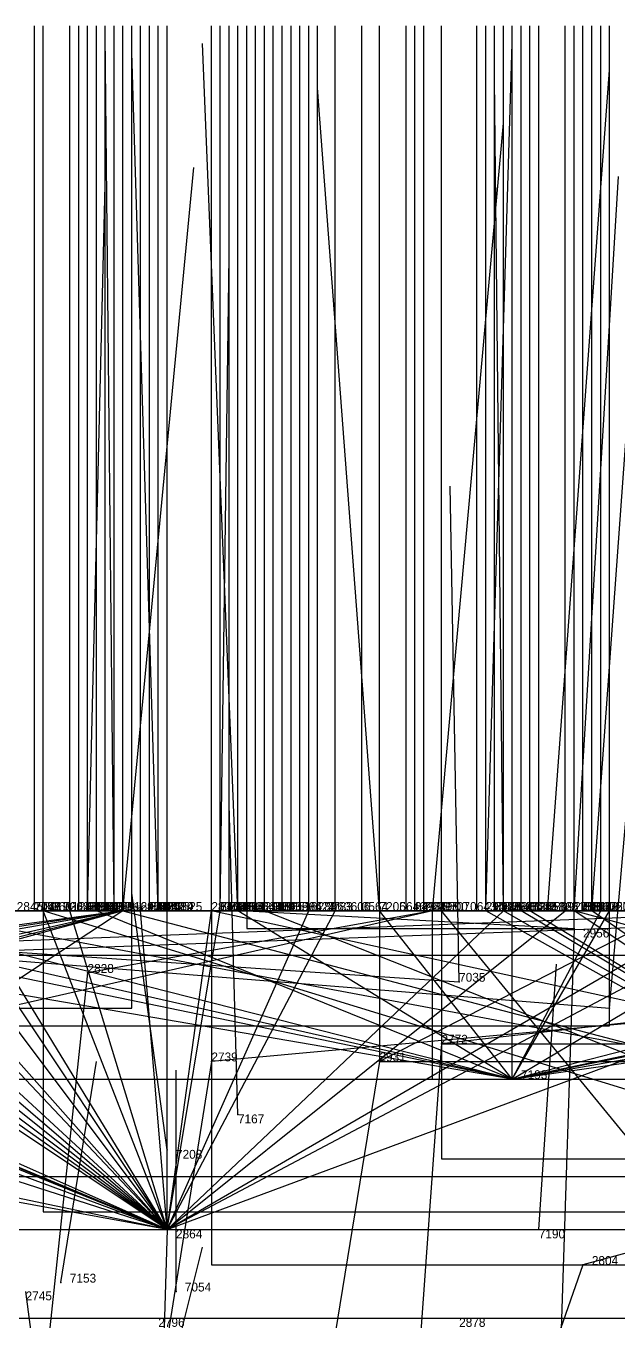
# Model space of a CAD drawing. Extents: x -0.07 to 1.1, y -0.07 to 1.1.
# Drawn here: x 0.31 to 0.377, y 0.9537 to 1.1 of the extents above; entities that cross this region are included whole.
import ezdxf

# ---------------------------------------------------------------- set-up
doc = ezdxf.new("R2010")
doc.units = 0
for name, color, linetype in [('Clients', 3, 'CONTINUOUS'), ('Facilities', 3, 'CONTINUOUS'), ('Facilities_lines', 3, 'CONTINUOUS'), ('Min_max_boxes', 1, 'CONTINUOUS'), ('Normals', 1, 'CONTINUOUS'), ('Source_points', 5, 'CONTINUOUS'), ('Text', 3, 'CONTINUOUS')]:
    doc.layers.add(name, color=color, linetype=linetype)

msp = doc.modelspace()

# ---------------------------------------------------------------- linework, layer by layer
at = {"layer": 'Clients', "color": 5}
for p in [(0.311, 1, 0.783), (0.312, 1, 0.234), (0.312, 1, 0.123), (0.312, 1, 0.387), (0.315, 1, 0.206), (0.315, 1, 0.189), (0.315, 1, 0.365), (0.316, 1, 0.431), (0.317, 1, 0.145), (0.317, 1, 0.657), (0.317, 1, 0.653), (0.317, 1, 0.985), (0.318, 1, 0.409), (0.318, 1, 0.98), (0.318, 1, 0.803), (0.318, 1, 0.794), (0.319, 1, 0.541), (0.319, 1, 0.738), (0.32, 1, 0.626), (0.321, 1, 0.649), (0.322, 1, 0.663), (0.322, 1, 0.74), (0.323, 1, 0.178), (0.323, 1, 0.145), (0.324, 1, 0.698), (0.325, 1, 0.524), (0.325, 1, 0.698), (0.325, 1, 0.7), (0.326, 1, 0.303), (0.326, 1, 0.273), (0.331, 1, 0.282), (0.331, 1, 0.14), (0.331, 1, 0.805), (0.332, 1, 0.307), (0.332, 1, 0.354), (0.332, 1, 0.411), (0.332, 1, 0.664), (0.332, 1, 0.702), (0.332, 1, 1), (0.333, 1, 0.594), (0.333, 1, 0.597), (0.333, 1, 0.789), (0.334, 1, 0.489), (0.334, 1, 0.572), (0.334, 1, 0.887), (0.334, 1, 0.859), (0.336, 1, 0.564), (0.337, 1, 0.157), (0.337, 1, 0.585), (0.337, 1, 0.736), (0.338, 1, 0.363), (0.338, 1, 0.765), (0.339, 1, 0.509), (0.34, 1, 0.537), (0.341, 1, 0.693), (0.342, 1, 0.151), (0.342, 1, 0.402), (0.343, 1, 0.208), (0.345, 1, 0.296), (0.348, 1, 0.34), (0.35, 1, 0.811), (0.353, 1, 0.516), (0.353, 1, 0.729), (0.354, 1, 0.235), (0.355, 1, 0.61), (0.357, 1, 0.674), (0.357, 1, 0.811), (0.361, 1, 0.527), (0.362, 1, 0.184), (0.362, 1, 0.161), (0.363, 1, 0.535), (0.363, 1, 0.607), (0.364, 1, 0.16), (0.364, 1, 0.339), (0.365, 1, 0.475), (0.366, 1, 0.298), (0.367, 1, 0.232), (0.367, 1, 0.302), (0.367, 1, 0.68), (0.367, 1, 0.808), (0.367, 1, 0.816), (0.368, 1, 0.428), (0.371, 1, 0.196), (0.371, 1, 0.229), (0.371, 1, 0.571), (0.372, 1, 0.016), (0.372, 1, 0.146), (0.373, 1, 0.426), (0.373, 1, 0.54), (0.373, 1, 0.755), (0.374, 1, 0.349), (0.374, 1, 0.546), (0.374, 1, 0.886), (0.375, 1, 0.438), (0.375, 1, 0.799), (0.376, 1, 0.467), (0.376, 1, 0.887), (0.372, 0.998), (0.317, 0.993), (0.359, 0.992, 1), (0.376, 0.989, 1), (0.357, 0.985), (0.331, 0.983), (0.35, 0.983), (0.373, 0.96)]:
    msp.add_point(p, dxfattribs=at)
at = {"layer": 'Facilities', "color": 3}
for p in [(0.32, 1, 0.069), (0.321, 1, 0.02), (0.325, 1, 0.952), (0.334, 1, 0.1), (0.334, 1, 0.937), (0.335, 1, 0.097), (0.35, 1, 0.974), (0.355, 1, 0.908), (0.356, 1, 0.035), (0.362, 1, 0.062), (0.364, 1, 0.967), (0.369, 1, 0.042), (0.373, 1, 0.078), (0.374, 1, 0.948), (0.365, 0.981, 1), (0.334, 0.977, 1), (0.326, 0.973, 1), (0.326, 0.964), (0.368, 0.964, 1), (0.314, 0.958, 1), (0.327, 0.957, 1)]:
    msp.add_point(p, dxfattribs=at)
at = {"layer": 'Facilities_lines', "color": 3}
for p, q in [((0.075, 1, 0.438), (0.316, 1, 0.431)), ((0.075, 1, 0.658), (0.317, 1, 0.657)), ((0.075, 1, 0.658), (0.317, 1, 0.653)), ((0.075, 1, 0.658), (0.321, 1, 0.649)), ((0.078, 1, 0.664), (0.332, 1, 0.664)), ((0.078, 1, 0.664), (0.322, 1, 0.663)), ((0.08, 1, 0.629), (0.32, 1, 0.626)), ((0.093, 1, 0.388), (0.312, 1, 0.387)), ((0.103, 1, 0.414), (0.332, 1, 0.411)), ((0.103, 1, 0.414), (0.318, 1, 0.409)), ((0.103, 1, 0.414), (0.342, 1, 0.402)), ((0.112, 1, 0.357), (0.348, 1, 0.34)), ((0.112, 1, 0.357), (0.332, 1, 0.354)), ((0.112, 1, 0.357), (0.338, 1, 0.363)), ((0.112, 1, 0.357), (0.315, 1, 0.365)), ((0.321, 1, 0.02), (0.126, 0.974)), ((0.326, 0.964), (0.128, 1, 0.145)), ((0.321, 1, 0.02), (0.135, 0.972)), ((0.326, 0.964), (0.155, 1, 0.002)), ((0.321, 1, 0.02), (0.171, 0.974)), ((0.172, 1, 0.961), (0.332, 1, 1)), ((0.321, 1, 0.02), (0.21, 0.97)), ((0.321, 1, 0.02), (0.213, 0.973)), ((0.326, 0.964), (0.214, 1, 0.111)), ((0.326, 0.964), (0.229, 1, 0.193)), ((0.234, 1, 0.978), (0.489, 1, 0.872)), ((0.234, 1, 0.978), (0.386, 1, 0.863)), ((0.234, 1, 0.978), (0.338, 1, 0.765)), ((0.234, 1, 0.978), (0.392, 1, 0.879)), ((0.321, 1, 0.02), (0.236, 0.981)), ((0.326, 0.964), (0.237, 1, 0.194)), ((0.326, 0.964), (0.239, 1, 0.116)), ((0.239, 1, 0.899), (0.359, 0.992, 1)), ((0.239, 1, 0.899), (0.376, 0.989, 1)), ((0.326, 0.964), (0.24, 1, 0.213)), ((0.24, 1, 0.922), (0.322, 1, 0.74)), ((0.24, 1, 0.922), (0.319, 1, 0.738)), ((0.326, 0.964), (0.245, 1, 0.133)), ((0.365, 0.981, 1), (0.254, 1, 0.852)), ((0.398, 1, 0.053), (0.268, 0.995)), ((0.356, 1, 0.035), (0.272, 0.981)), ((0.326, 0.964), (0.272, 1, 0.16)), ((0.365, 0.981, 1), (0.273, 1, 0.834)), ((0.326, 0.964), (0.275, 1, 0.215)), ((0.326, 0.964), (0.278, 1, 0.153)), ((0.326, 0.964), (0.281, 1, 0.168)), ((0.326, 0.964), (0.281, 1, 0.265)), ((0.365, 0.981, 1), (0.281, 1, 0.794)), ((0.326, 0.964), (0.284, 1, 0.132)), ((0.326, 0.964), (0.287, 1, 0.2)), ((0.377, 1, 0.98), (0.29, 1, 0.814)), ((0.365, 0.981, 1), (0.29, 1, 0.811)), ((0.326, 0.964), (0.292, 1, 0.134)), ((0.326, 0.964), (0.294, 1, 0.296)), ((0.429, 1, 0.018), (0.295, 0.995)), ((0.321, 1, 0.02), (0.295, 0.983)), ((0.543, 0.954), (0.297, 1, 0.114)), ((0.326, 0.964), (0.299, 1, 0.206)), ((0.362, 1, 0.062), (0.299, 1, 0.007)), ((0.326, 0.964), (0.302, 1, 0.188)), ((0.326, 0.964), (0.304, 1, 0.291)), ((0.31, 1, 0.096), (0.367, 1, 0.232)), ((0.31, 1, 0.096), (0.399, 1, 0.223)), ((0.31, 1, 0.096), (0.384, 1, 0.25)), ((0.31, 1, 0.096), (0.362, 1, 0.184)), ((0.31, 1, 0.096), (0.354, 1, 0.235)), ((0.31, 1, 0.096), (0.343, 1, 0.208)), ((0.31, 1, 0.096), (0.317, 1, 0.145)), ((0.377, 1, 0.98), (0.311, 1, 0.783)), ((0.326, 0.964), (0.312, 1, 0.234)), ((0.423, 0.966), (0.312, 1, 0.123)), ((0.326, 0.964), (0.315, 1, 0.206)), ((0.326, 0.964), (0.315, 1, 0.189)), ((0.356, 1, 0.035), (0.317, 0.993)), ((0.377, 1, 0.98), (0.317, 1, 0.985)), ((0.377, 1, 0.98), (0.318, 1, 0.98)), ((0.377, 1, 0.98), (0.318, 1, 0.803)), ((0.365, 0.981, 1), (0.318, 1, 0.794)), ((0.462, 1, 0.559), (0.319, 1, 0.541)), ((0.321, 1, 0.02), (0.428, 0.972)), ((0.334, 1, 0.1), (0.323, 1, 0.178)), ((0.326, 0.964), (0.323, 1, 0.145)), ((0.481, 1, 0.672), (0.324, 1, 0.698)), ((0.462, 1, 0.559), (0.325, 1, 0.524)), ((0.481, 1, 0.672), (0.325, 1, 0.698)), ((0.481, 1, 0.672), (0.325, 1, 0.7)), ((0.325, 1, 0.952), (0.462, 1, 0.845)), ((0.326, 0.964), (0.423, 1, 0.159)), ((0.326, 0.964), (0.388, 1, 0.124)), ((0.326, 0.964), (0.342, 1, 0.151)), ((0.326, 0.964), (0.371, 1, 0.229)), ((0.326, 0.964), (0.394, 1, 0.22)), ((0.326, 0.964), (0.364, 1, 0.16)), ((0.326, 0.964), (0.326, 1, 0.303)), ((0.326, 0.964), (0.332, 1, 0.307)), ((0.326, 0.964), (0.331, 1, 0.282)), ((0.326, 0.964), (0.326, 1, 0.273)), ((0.326, 0.964), (0.345, 1, 0.296)), ((0.543, 0.954), (0.331, 1, 0.14)), ((0.518, 1, 0.011), (0.331, 0.983)), ((0.377, 1, 0.98), (0.331, 1, 0.805)), ((0.481, 1, 0.672), (0.332, 1, 0.702)), ((0.462, 1, 0.559), (0.333, 1, 0.594)), ((0.462, 1, 0.559), (0.333, 1, 0.597)), ((0.377, 1, 0.98), (0.333, 1, 0.789)), ((0.334, 1, 0.1), (0.371, 1, 0.196)), ((0.462, 1, 0.559), (0.334, 1, 0.489)), ((0.462, 1, 0.559), (0.334, 1, 0.572)), ((0.377, 1, 0.98), (0.334, 1, 0.887)), ((0.365, 0.981, 1), (0.334, 1, 0.859)), ((0.335, 1, 0.097), (0.372, 0.998)), ((0.462, 1, 0.559), (0.336, 1, 0.564)), ((0.423, 0.966), (0.337, 1, 0.157)), ((0.462, 1, 0.559), (0.337, 1, 0.585)), ((0.481, 1, 0.672), (0.337, 1, 0.736)), ((0.462, 1, 0.559), (0.339, 1, 0.509)), ((0.462, 1, 0.559), (0.34, 1, 0.537)), ((0.481, 1, 0.672), (0.341, 1, 0.693)), ((0.383, 1, 0.073), (0.35, 0.983)), ((0.365, 0.981, 1), (0.35, 1, 0.811)), ((0.35, 1, 0.974), (0.526, 1, 0.992)), ((0.462, 1, 0.559), (0.353, 1, 0.516)), ((0.481, 1, 0.672), (0.353, 1, 0.729)), ((0.462, 1, 0.559), (0.355, 1, 0.61)), ((0.489, 1, 0.088), (0.357, 0.985)), ((0.481, 1, 0.672), (0.357, 1, 0.674)), ((0.38, 0.972, 1), (0.357, 1, 0.811)), ((0.462, 1, 0.559), (0.361, 1, 0.527)), ((0.423, 0.966), (0.362, 1, 0.161)), ((0.462, 1, 0.559), (0.363, 1, 0.535)), ((0.462, 1, 0.559), (0.363, 1, 0.607)), ((0.423, 0.966), (0.364, 1, 0.339)), ((0.462, 1, 0.559), (0.365, 1, 0.475)), ((0.365, 0.981, 1), (0.46, 1, 0.791)), ((0.365, 0.981, 1), (0.375, 1, 0.799)), ((0.365, 0.981, 1), (0.473, 1, 0.873)), ((0.365, 0.981, 1), (0.439, 1, 0.765)), ((0.365, 0.981, 1), (0.497, 1, 0.877)), ((0.365, 0.981, 1), (0.455, 1, 0.854)), ((0.365, 0.981, 1), (0.397, 1, 0.814)), ((0.365, 0.981, 1), (0.376, 1, 0.887)), ((0.423, 0.966), (0.366, 1, 0.298)), ((0.423, 0.966), (0.367, 1, 0.302)), ((0.481, 1, 0.672), (0.367, 1, 0.68)), ((0.377, 1, 0.98), (0.367, 1, 0.808)), ((0.377, 1, 0.98), (0.367, 1, 0.816)), ((0.462, 1, 0.559), (0.368, 1, 0.428)), ((0.462, 1, 0.559), (0.371, 1, 0.571)), ((0.423, 0.966), (0.372, 1, 0.016)), ((0.543, 0.954), (0.372, 1, 0.146)), ((0.518, 1, 0.011), (0.373, 0.96)), ((0.462, 1, 0.559), (0.373, 1, 0.426)), ((0.462, 1, 0.559), (0.373, 1, 0.54)), ((0.481, 1, 0.672), (0.373, 1, 0.755)), ((0.423, 0.966), (0.374, 1, 0.349)), ((0.462, 1, 0.559), (0.374, 1, 0.546)), ((0.377, 1, 0.98), (0.374, 1, 0.886)), ((0.462, 1, 0.559), (0.375, 1, 0.438)), ((0.462, 1, 0.559), (0.376, 1, 0.467))]:
    msp.add_line(p, q, dxfattribs=at)
at = {"layer": 'Min_max_boxes', "color": 1}
for p, q in [((0.058, 1, 0.759), (0.489, 1, 0.759)), ((0.489, 1, 0.759), (0.058, 1, 0.759)), ((0.058, 1, 0.984), (0.489, 1, 0.984)), ((0.489, 1, 0.984), (0.058, 1, 0.984)), ((0.075, 1, 0.342), (0.316, 1, 0.342)), ((0.316, 1, 0.342), (0.075, 1, 0.342)), ((0.075, 1, 0.438), (0.316, 1, 0.438)), ((0.316, 1, 0.438), (0.075, 1, 0.438)), ((0.075, 1, 0.649), (0.321, 1, 0.649)), ((0.321, 1, 0.649), (0.075, 1, 0.649)), ((0.075, 1, 0.658), (0.321, 1, 0.658)), ((0.321, 1, 0.658), (0.075, 1, 0.658)), ((0.078, 1, 0.663), (0.332, 1, 0.663)), ((0.332, 1, 0.663), (0.078, 1, 0.663)), ((0.078, 1, 0.664), (0.332, 1, 0.664)), ((0.332, 1, 0.664), (0.078, 1, 0.664)), ((0.08, 1, 0.58), (0.32, 1, 0.58)), ((0.32, 1, 0.58), (0.08, 1, 0.58)), ((0.08, 1, 0.629), (0.32, 1, 0.629)), ((0.32, 1, 0.629), (0.08, 1, 0.629)), ((0.084, 1, 0.781), (0.332, 1, 0.781)), ((0.332, 1, 0.781), (0.084, 1, 0.781)), ((0.084, 1, 1), (0.332, 1, 1)), ((0.332, 1, 1), (0.084, 1, 1)), ((0.093, 1, 0.387), (0.312, 1, 0.387)), ((0.312, 1, 0.387), (0.093, 1, 0.387)), ((0.093, 1, 0.388), (0.312, 1, 0.388)), ((0.312, 1, 0.388), (0.093, 1, 0.388)), ((0.103, 1, 0.402), (0.342, 1, 0.402)), ((0.342, 1, 0.402), (0.103, 1, 0.402)), ((0.103, 1, 0.414), (0.342, 1, 0.414)), ((0.342, 1, 0.414), (0.103, 1, 0.414)), ((0.112, 1, 0.34), (0.348, 1, 0.34)), ((0.348, 1, 0.34), (0.112, 1, 0.34)), ((0.112, 1, 0.376), (0.348, 1, 0.376)), ((0.348, 1, 0.376), (0.112, 1, 0.376)), ((0.428, 1), (0.126, 1)), ((0.428, 1, 0.02), (0.126, 1, 0.02)), ((0.423, 1), (0.128, 1)), ((0.423, 1, 0.307), (0.128, 1, 0.307)), ((0.322, 1, 0.681), (0.135, 1, 0.681)), ((0.322, 1, 1), (0.135, 1, 1)), ((0.23, 1, 0.001), (0.399, 1, 0.001)), ((0.399, 1, 0.001), (0.23, 1, 0.001)), ((0.23, 1, 0.25), (0.399, 1, 0.25)), ((0.399, 1, 0.25), (0.23, 1, 0.25)), ((0.376, 1, 0.899), (0.231, 1, 0.899)), ((0.376, 1, 1), (0.231, 1, 1)), ((0.497, 1, 0.765), (0.254, 1, 0.765)), ((0.497, 1, 1), (0.254, 1, 1)), ((0.398, 1), (0.268, 1)), ((0.398, 1, 0.053), (0.268, 1, 0.053)), ((0.356, 1), (0.272, 1)), ((0.356, 1, 0.035), (0.272, 1, 0.035)), ((0.29, 1, 0.763), (0.618, 1, 0.763)), ((0.618, 1, 0.763), (0.29, 1, 0.763)), ((0.29, 1, 0.991), (0.618, 1, 0.991)), ((0.618, 1, 0.991), (0.29, 1, 0.991)), ((0.429, 1), (0.295, 1)), ((0.429, 1, 0.018), (0.295, 1, 0.018)), ((0.755, 1), (0.297, 1)), ((0.755, 1, 0.356), (0.297, 1, 0.356)), ((0.299, 1, 0.007), (0.362, 1, 0.007)), ((0.362, 1, 0.007), (0.299, 1, 0.007)), ((0.299, 1, 0.062), (0.362, 1, 0.062)), ((0.362, 1, 0.062), (0.299, 1, 0.062)), ((0.488, 1), (0.312, 1)), ((0.312, 1), (0.312, 0.966)), ((0.488, 1, 0.427), (0.312, 1, 0.427)), ((0.312, 1, 0.427), (0.312, 0.966, 0.427)), ((0.312, 1), (0.312, 1, 0.427)), ((0.312, 1, 0.387), (0.312, 1, 0.387)), ((0.312, 1, 0.388), (0.312, 1, 0.388)), ((0.312, 1, 0.387), (0.312, 1, 0.388)), ((0.312, 1, 0.387), (0.312, 1, 0.388)), ((0.316, 1, 0.342), (0.316, 1, 0.342)), ((0.316, 1, 0.438), (0.316, 1, 0.438)), ((0.316, 1, 0.342), (0.316, 1, 0.438)), ((0.316, 1, 0.342), (0.316, 1, 0.438)), ((0.319, 1, 0.384), (0.672, 1, 0.384)), ((0.672, 1, 0.384), (0.319, 1, 0.384)), ((0.319, 1, 0.384), (0.319, 1, 0.384)), ((0.319, 1, 0.61), (0.672, 1, 0.61)), ((0.672, 1, 0.61), (0.319, 1, 0.61)), ((0.319, 1, 0.61), (0.319, 1, 0.61)), ((0.319, 1, 0.384), (0.319, 1, 0.61)), ((0.319, 1, 0.384), (0.319, 1, 0.61)), ((0.32, 1, 0.58), (0.32, 1, 0.58)), ((0.32, 1, 0.629), (0.32, 1, 0.629)), ((0.32, 1, 0.58), (0.32, 1, 0.629)), ((0.32, 1, 0.58), (0.32, 1, 0.629)), ((0.321, 1, 0.649), (0.321, 1, 0.649)), ((0.321, 1, 0.658), (0.321, 1, 0.658)), ((0.321, 1, 0.649), (0.321, 1, 0.658)), ((0.321, 1, 0.649), (0.321, 1, 0.658)), ((0.322, 0.989, 0.681), (0.322, 1, 0.681)), ((0.322, 0.989, 1), (0.322, 1, 1)), ((0.322, 1, 0.681), (0.322, 1, 1)), ((0.323, 1, 0.1), (0.371, 1, 0.1)), ((0.371, 1, 0.1), (0.323, 1, 0.1)), ((0.323, 1, 0.1), (0.323, 1, 0.1)), ((0.323, 1, 0.196), (0.371, 1, 0.196)), ((0.371, 1, 0.196), (0.323, 1, 0.196)), ((0.323, 1, 0.196), (0.323, 1, 0.196)), ((0.323, 1, 0.1), (0.323, 1, 0.196)), ((0.323, 1, 0.1), (0.323, 1, 0.196)), ((0.324, 1, 0.608), (0.692, 1, 0.608)), ((0.692, 1, 0.608), (0.324, 1, 0.608)), ((0.324, 1, 0.608), (0.324, 1, 0.608)), ((0.324, 1, 0.756), (0.692, 1, 0.756)), ((0.692, 1, 0.756), (0.324, 1, 0.756)), ((0.324, 1, 0.756), (0.324, 1, 0.756)), ((0.324, 1, 0.608), (0.324, 1, 0.756)), ((0.324, 1, 0.608), (0.324, 1, 0.756)), ((0.325, 1, 0.845), (0.462, 1, 0.845)), ((0.462, 1, 0.845), (0.325, 1, 0.845)), ((0.325, 1, 0.845), (0.325, 1, 0.845)), ((0.325, 1, 0.952), (0.462, 1, 0.952)), ((0.462, 1, 0.952), (0.325, 1, 0.952)), ((0.325, 1, 0.952), (0.325, 1, 0.952)), ((0.325, 1, 0.845), (0.325, 1, 0.952)), ((0.325, 1, 0.845), (0.325, 1, 0.952)), ((0.518, 1), (0.331, 1)), ((0.331, 1), (0.331, 0.96)), ((0.518, 1, 0.011), (0.331, 1, 0.011)), ((0.331, 1, 0.011), (0.331, 0.96, 0.011)), ((0.331, 1), (0.331, 1, 0.011)), ((0.332, 1, 0.663), (0.332, 1, 0.663)), ((0.332, 1, 0.664), (0.332, 1, 0.664)), ((0.332, 1, 0.663), (0.332, 1, 0.664)), ((0.332, 1, 0.663), (0.332, 1, 0.664)), ((0.332, 1, 0.781), (0.332, 1, 0.781)), ((0.332, 1, 1), (0.332, 1, 1)), ((0.332, 1, 0.781), (0.332, 1, 1)), ((0.332, 1, 0.781), (0.332, 1, 1)), ((0.372, 1), (0.335, 1)), ((0.335, 1), (0.335, 0.998)), ((0.372, 1, 0.097), (0.335, 1, 0.097)), ((0.335, 1, 0.097), (0.335, 0.998, 0.097)), ((0.335, 1), (0.335, 1, 0.097)), ((0.342, 1, 0.402), (0.342, 1, 0.402)), ((0.342, 1, 0.414), (0.342, 1, 0.414)), ((0.342, 1, 0.402), (0.342, 1, 0.414)), ((0.342, 1, 0.402), (0.342, 1, 0.414)), ((0.348, 1, 0.34), (0.348, 1, 0.34)), ((0.348, 1, 0.376), (0.348, 1, 0.376)), ((0.348, 1, 0.34), (0.348, 1, 0.376)), ((0.348, 1, 0.34), (0.348, 1, 0.376)), ((0.383, 1), (0.35, 1)), ((0.35, 1), (0.35, 0.983)), ((0.383, 1, 0.073), (0.35, 1, 0.073)), ((0.35, 1, 0.073), (0.35, 0.983, 0.073)), ((0.35, 1), (0.35, 1, 0.073)), ((0.35, 1, 0.974), (0.526, 1, 0.974)), ((0.526, 1, 0.974), (0.35, 1, 0.974)), ((0.35, 1, 0.974), (0.35, 1, 0.974)), ((0.35, 1, 0.992), (0.526, 1, 0.992)), ((0.526, 1, 0.992), (0.35, 1, 0.992)), ((0.35, 1, 0.992), (0.35, 1, 0.992)), ((0.35, 1, 0.974), (0.35, 1, 0.992)), ((0.35, 1, 0.974), (0.35, 1, 0.992)), ((0.356, 0.981), (0.356, 1)), ((0.356, 0.981, 0.035), (0.356, 1, 0.035)), ((0.356, 1), (0.356, 1, 0.035)), ((0.489, 1), (0.357, 1)), ((0.357, 1), (0.357, 0.985)), ((0.489, 1, 0.088), (0.357, 1, 0.088)), ((0.357, 1, 0.088), (0.357, 0.985, 0.088)), ((0.357, 1), (0.357, 1, 0.088)), ((0.422, 1, 0.77), (0.357, 1, 0.77)), ((0.357, 1, 0.77), (0.357, 0.972, 0.77)), ((0.422, 1, 1), (0.357, 1, 1)), ((0.357, 1, 1), (0.357, 0.972, 1)), ((0.357, 1, 0.77), (0.357, 1, 1)), ((0.362, 1, 0.007), (0.362, 1, 0.007)), ((0.362, 1, 0.062), (0.362, 1, 0.062)), ((0.362, 1, 0.007), (0.362, 1, 0.062)), ((0.362, 1, 0.007), (0.362, 1, 0.062)), ((0.371, 1, 0.1), (0.371, 1, 0.1)), ((0.371, 1, 0.196), (0.371, 1, 0.196)), ((0.371, 1, 0.1), (0.371, 1, 0.196)), ((0.371, 1, 0.1), (0.371, 1, 0.196)), ((0.372, 0.998), (0.372, 1)), ((0.372, 0.998, 0.097), (0.372, 1, 0.097)), ((0.372, 1), (0.372, 1, 0.097)), ((0.376, 0.987, 0.899), (0.376, 1, 0.899)), ((0.376, 0.987, 1), (0.376, 1, 1)), ((0.376, 1, 0.899), (0.376, 1, 1)), ((0.335, 0.998), (0.372, 0.998)), ((0.335, 0.998, 0.097), (0.372, 0.998, 0.097)), ((0.335, 0.998), (0.335, 0.998, 0.097)), ((0.372, 0.998), (0.372, 0.998, 0.097)), ((0.268, 0.995), (0.398, 0.995)), ((0.268, 0.995, 0.053), (0.398, 0.995, 0.053)), ((0.295, 0.995), (0.429, 0.995)), ((0.295, 0.995, 0.018), (0.429, 0.995, 0.018)), ((0.135, 0.989, 0.681), (0.322, 0.989, 0.681)), ((0.135, 0.989, 1), (0.322, 0.989, 1)), ((0.322, 0.989, 0.681), (0.322, 0.989, 1)), ((0.231, 0.987, 0.899), (0.376, 0.987, 0.899)), ((0.231, 0.987, 1), (0.376, 0.987, 1)), ((0.376, 0.987, 0.899), (0.376, 0.987, 1)), ((0.357, 0.985), (0.489, 0.985)), ((0.357, 0.985, 0.088), (0.489, 0.985, 0.088)), ((0.357, 0.985), (0.357, 0.985, 0.088)), ((0.35, 0.983), (0.383, 0.983)), ((0.35, 0.983, 0.073), (0.383, 0.983, 0.073)), ((0.35, 0.983), (0.35, 0.983, 0.073)), ((0.254, 0.981, 0.765), (0.497, 0.981, 0.765)), ((0.254, 0.981, 1), (0.497, 0.981, 1)), ((0.272, 0.981), (0.356, 0.981)), ((0.272, 0.981, 0.035), (0.356, 0.981, 0.035)), ((0.356, 0.981), (0.356, 0.981, 0.035)), ((0.357, 0.972, 0.77), (0.422, 0.972, 0.77)), ((0.357, 0.972, 1), (0.422, 0.972, 1)), ((0.357, 0.972, 0.77), (0.357, 0.972, 1)), ((0.126, 0.97), (0.428, 0.97)), ((0.126, 0.97, 0.02), (0.428, 0.97, 0.02)), ((0.312, 0.966), (0.488, 0.966)), ((0.312, 0.966, 0.427), (0.488, 0.966, 0.427)), ((0.312, 0.966), (0.312, 0.966, 0.427)), ((0.128, 0.964), (0.423, 0.964)), ((0.128, 0.964, 0.307), (0.423, 0.964, 0.307)), ((0.331, 0.96), (0.518, 0.96)), ((0.331, 0.96, 0.011), (0.518, 0.96, 0.011)), ((0.331, 0.96), (0.331, 0.96, 0.011)), ((0.297, 0.954), (0.755, 0.954)), ((0.297, 0.954, 0.356), (0.755, 0.954, 0.356))]:
    msp.add_line(p, q, dxfattribs=at)
at = {"layer": 'Normals', "color": 1}
for p, q in [((0.311, 1, 0.783), (0.311, 1.1, 0.783)), ((0.312, 1, 0.234), (0.312, 1.1, 0.234)), ((0.312, 1, 0.123), (0.312, 1.1, 0.123)), ((0.312, 1, 0.387), (0.312, 1.1, 0.387)), ((0.315, 1, 0.206), (0.315, 1.1, 0.206)), ((0.315, 1, 0.189), (0.315, 1.1, 0.189)), ((0.315, 1, 0.365), (0.315, 1.1, 0.365)), ((0.316, 1, 0.431), (0.316, 1.1, 0.431)), ((0.317, 1, 0.145), (0.317, 1.1, 0.145)), ((0.317, 1, 0.653), (0.317, 1.1, 0.653)), ((0.317, 1, 0.657), (0.317, 1.1, 0.657)), ((0.318, 1, 0.409), (0.318, 1.1, 0.409)), ((0.318, 1, 0.803), (0.318, 1.1, 0.803)), ((0.318, 1, 0.794), (0.318, 1.1, 0.794)), ((0.319, 1, 0.541), (0.319, 1.1, 0.541)), ((0.319, 1, 0.738), (0.319, 1.1, 0.738)), ((0.32, 1, 0.626), (0.32, 1.1, 0.626)), ((0.321, 1, 0.649), (0.321, 1.1, 0.649)), ((0.322, 1, 0.663), (0.322, 1.1, 0.663)), ((0.322, 1, 0.74), (0.322, 1.1, 0.74)), ((0.323, 1, 0.178), (0.323, 1.1, 0.178)), ((0.323, 1, 0.145), (0.323, 1.1, 0.145)), ((0.324, 1, 0.698), (0.324, 1.1, 0.698)), ((0.325, 1, 0.698), (0.325, 1.1, 0.698)), ((0.325, 1, 0.7), (0.325, 1.1, 0.7)), ((0.325, 1, 0.524), (0.325, 1.1, 0.524)), ((0.326, 1, 0.303), (0.326, 1.1, 0.303)), ((0.326, 1, 0.273), (0.326, 1.1, 0.273)), ((0.331, 1, 0.14), (0.331, 1.1, 0.14)), ((0.331, 1, 0.282), (0.331, 1.1, 0.282)), ((0.331, 1, 0.805), (0.331, 1.1, 0.805)), ((0.332, 1, 0.307), (0.332, 1.1, 0.307)), ((0.332, 1, 0.354), (0.332, 1.1, 0.354)), ((0.332, 1, 0.411), (0.332, 1.1, 0.411)), ((0.332, 1, 0.664), (0.332, 1.1, 0.664)), ((0.332, 1, 0.702), (0.332, 1.1, 0.702)), ((0.333, 1, 0.594), (0.333, 1.1, 0.594)), ((0.333, 1, 0.597), (0.333, 1.1, 0.597)), ((0.333, 1, 0.789), (0.333, 1.1, 0.789)), ((0.334, 1, 0.1), (0.334, 1.1, 0.1)), ((0.334, 1, 0.489), (0.334, 1.1, 0.489)), ((0.334, 1, 0.572), (0.334, 1.1, 0.572)), ((0.334, 1, 0.887), (0.334, 1.1, 0.887)), ((0.334, 1, 0.859), (0.334, 1.1, 0.859)), ((0.335, 1, 0.097), (0.335, 1.1, 0.097)), ((0.336, 1, 0.564), (0.336, 1.1, 0.564)), ((0.337, 1, 0.157), (0.337, 1.1, 0.157)), ((0.337, 1, 0.585), (0.337, 1.1, 0.585)), ((0.337, 1, 0.736), (0.337, 1.1, 0.736)), ((0.338, 1, 0.363), (0.338, 1.1, 0.363)), ((0.338, 1, 0.765), (0.338, 1.1, 0.765)), ((0.339, 1, 0.509), (0.339, 1.1, 0.509)), ((0.34, 1, 0.537), (0.34, 1.1, 0.537)), ((0.341, 1, 0.693), (0.341, 1.1, 0.693)), ((0.342, 1, 0.151), (0.342, 1.1, 0.151)), ((0.342, 1, 0.402), (0.342, 1.1, 0.402)), ((0.343, 1, 0.208), (0.343, 1.1, 0.208)), ((0.345, 1, 0.296), (0.345, 1.1, 0.296)), ((0.348, 1, 0.34), (0.348, 1.1, 0.34)), ((0.35, 1, 0.811), (0.35, 1.1, 0.811)), ((0.353, 1, 0.516), (0.353, 1.1, 0.516)), ((0.353, 1, 0.729), (0.353, 1.1, 0.729)), ((0.354, 1, 0.235), (0.354, 1.1, 0.235)), ((0.355, 1, 0.61), (0.355, 1.1, 0.61)), ((0.355, 1, 0.908), (0.355, 1.1, 0.912)), ((0.357, 1, 0.674), (0.357, 1.1, 0.674)), ((0.357, 1, 0.811), (0.357, 1.1, 0.811)), ((0.361, 1, 0.527), (0.361, 1.1, 0.527)), ((0.362, 1, 0.184), (0.362, 1.1, 0.184)), ((0.362, 1, 0.161), (0.362, 1.1, 0.161)), ((0.363, 1, 0.535), (0.363, 1.1, 0.535)), ((0.363, 1, 0.607), (0.363, 1.1, 0.607)), ((0.364, 1, 0.16), (0.364, 1.1, 0.16)), ((0.364, 1, 0.339), (0.364, 1.1, 0.339)), ((0.365, 1, 0.475), (0.365, 1.1, 0.475)), ((0.366, 1, 0.298), (0.366, 1.1, 0.298)), ((0.367, 1, 0.232), (0.367, 1.1, 0.232)), ((0.367, 1, 0.302), (0.367, 1.1, 0.302)), ((0.367, 1, 0.68), (0.367, 1.1, 0.68)), ((0.367, 1, 0.808), (0.367, 1.1, 0.808)), ((0.367, 1, 0.816), (0.367, 1.1, 0.816)), ((0.368, 1, 0.428), (0.368, 1.1, 0.428)), ((0.371, 1, 0.196), (0.371, 1.1, 0.196)), ((0.371, 1, 0.229), (0.371, 1.1, 0.229)), ((0.371, 1, 0.571), (0.371, 1.1, 0.571)), ((0.372, 1, 0.146), (0.372, 1.1, 0.146)), ((0.373, 1, 0.078), (0.373, 1.1, 0.075)), ((0.373, 1, 0.426), (0.373, 1.1, 0.426)), ((0.373, 1, 0.755), (0.373, 1.1, 0.755)), ((0.373, 1, 0.54), (0.373, 1.1, 0.54)), ((0.374, 1, 0.349), (0.374, 1.1, 0.349)), ((0.374, 1, 0.546), (0.374, 1.1, 0.546)), ((0.374, 1, 0.886), (0.374, 1.1, 0.886)), ((0.375, 1, 0.438), (0.375, 1.1, 0.438)), ((0.375, 1, 0.799), (0.375, 1.1, 0.799)), ((0.376, 1, 0.467), (0.376, 1.1, 0.467)), ((0.376, 1, 0.887), (0.376, 1.1, 0.887)), ((0.32, 1, 0.069), (0.319, 1.099, 0.058)), ((0.334, 1, 0.937), (0.33, 1.098, 0.957)), ((0.362, 1, 0.062), (0.365, 1.098, 0.044)), ((0.325, 1, 0.952), (0.322, 1.097, 0.975)), ((0.374, 1, 0.948), (0.381, 1.097, 0.971)), ((0.369, 1, 0.042), (0.376, 1.095, 0.012)), ((0.364, 1, 0.967), (0.363, 1.094, 1)), ((0.35, 1, 0.974), (0.343, 1.093, 1.009)), ((0.318, 1, 0.98), (0.318, 1.091, 1.021)), ((0.356, 1, 0.035), (0.364, 1.089, -0.009)), ((0.321, 1, 0.02), (0.329, 1.084, -0.034)), ((0.372, 1, 0.016), (0.377, 1.083, -0.039)), ((0.317, 1, 0.985), (0.319, 1.082, 1.042)), ((0.332, 1, 1), (0.333, 1.074, 1.068)), ((0.359, 0.992, 1), (0.358, 1.048, 1.083)), ((0.376, 0.989, 1), (0.38, 1.035, 1.089)), ((0.365, 0.981, 1), (0.365, 1.021, 1.092)), ((0.334, 0.977, 1), (0.333, 1.012, 1.094)), ((0.326, 0.973, 1), (0.322, 1.002, 1.095)), ((0.372, 0.998), (0.37, 0.936, 0.079)), ((0.368, 0.964, 1), (0.37, 0.994, 1.095)), ((0.317, 0.993), (0.312, 0.946, 0.088)), ((0.357, 0.985), (0.353, 0.929, 0.082)), ((0.314, 0.958, 1), (0.318, 0.983, 1.097)), ((0.331, 0.983), (0.324, 0.939, 0.089)), ((0.327, 0.957, 1), (0.327, 0.982, 1.097)), ((0.35, 0.983), (0.341, 0.928, 0.083)), ((0.326, 0.964), (0.325, 0.931, 0.094)), ((0.325, 0.942, 1), (0.33, 0.962, 1.098)), ((0.373, 0.96), (0.36, 0.923, 0.092)), ((0.31, 0.957), (0.313, 0.934, 0.097))]:
    msp.add_line(p, q, dxfattribs=at)
at = {"layer": 'Source_points', "color": 5}
for p in [(0.311, 1, 0.783), (0.312, 1, 0.234), (0.312, 1, 0.123), (0.312, 1, 0.387), (0.315, 1, 0.206), (0.315, 1, 0.189), (0.315, 1, 0.365), (0.316, 1, 0.431), (0.317, 1, 0.145), (0.317, 1, 0.653), (0.317, 1, 0.657), (0.317, 1, 0.985), (0.318, 1, 0.409), (0.318, 1, 0.98), (0.318, 1, 0.803), (0.318, 1, 0.794), (0.319, 1, 0.541), (0.319, 1, 0.738), (0.32, 1, 0.069), (0.32, 1, 0.626), (0.321, 1, 0.02), (0.321, 1, 0.649), (0.322, 1, 0.663), (0.322, 1, 0.74), (0.323, 1, 0.178), (0.323, 1, 0.145), (0.324, 1, 0.698), (0.325, 1, 0.698), (0.325, 1, 0.7), (0.325, 1, 0.524), (0.325, 1, 0.952), (0.326, 1, 0.303), (0.326, 1, 0.273), (0.331, 1, 0.14), (0.331, 1, 0.282), (0.331, 1, 0.805), (0.332, 1, 0.307), (0.332, 1, 0.354), (0.332, 1, 0.411), (0.332, 1, 0.664), (0.332, 1, 0.702), (0.332, 1, 1), (0.333, 1, 0.594), (0.333, 1, 0.597), (0.333, 1, 0.789), (0.334, 1, 0.1), (0.334, 1, 0.489), (0.334, 1, 0.572), (0.334, 1, 0.887), (0.334, 1, 0.937), (0.334, 1, 0.859), (0.335, 1, 0.097), (0.336, 1, 0.564), (0.337, 1, 0.157), (0.337, 1, 0.585), (0.337, 1, 0.736), (0.338, 1, 0.363), (0.338, 1, 0.765), (0.339, 1, 0.509), (0.34, 1, 0.537), (0.341, 1, 0.693), (0.342, 1, 0.151), (0.342, 1, 0.402), (0.343, 1, 0.208), (0.345, 1, 0.296), (0.348, 1, 0.34), (0.35, 1, 0.811), (0.35, 1, 0.974), (0.353, 1, 0.516), (0.353, 1, 0.729), (0.354, 1, 0.235), (0.355, 1, 0.61), (0.355, 1, 0.908), (0.356, 1, 0.035), (0.357, 1, 0.674), (0.357, 1, 0.811), (0.361, 1, 0.527), (0.362, 1, 0.184), (0.362, 1, 0.062), (0.362, 1, 0.161), (0.363, 1, 0.535), (0.363, 1, 0.607), (0.364, 1, 0.16), (0.364, 1, 0.339), (0.364, 1, 0.967), (0.365, 1, 0.475), (0.366, 1, 0.298), (0.367, 1, 0.232), (0.367, 1, 0.302), (0.367, 1, 0.68), (0.367, 1, 0.808), (0.367, 1, 0.816), (0.368, 1, 0.428), (0.369, 1, 0.042), (0.371, 1, 0.196), (0.371, 1, 0.229), (0.371, 1, 0.571), (0.372, 1, 0.146), (0.372, 1, 0.016), (0.373, 1, 0.078), (0.373, 1, 0.426), (0.373, 1, 0.755), (0.373, 1, 0.54), (0.374, 1, 0.349), (0.374, 1, 0.546), (0.374, 1, 0.948), (0.374, 1, 0.886), (0.375, 1, 0.438), (0.375, 1, 0.799), (0.376, 1, 0.467), (0.376, 1, 0.887), (0.372, 0.998), (0.317, 0.993), (0.359, 0.992, 1), (0.376, 0.989, 1), (0.357, 0.985), (0.331, 0.983), (0.35, 0.983), (0.365, 0.981, 1), (0.334, 0.977, 1), (0.326, 0.973, 1), (0.326, 0.964), (0.368, 0.964, 1), (0.373, 0.96), (0.314, 0.958, 1), (0.327, 0.957, 1)]:
    msp.add_point(p, dxfattribs=at)

# ---------------------------------------------------------------- texts
at = {"layer": 'Text', "color": 3}
for s, p in [('2845', (0.309, 1, 0.071)), ('2749', (0.311, 1, 0.096)), ('7098', (0.311, 1, 0.783)), ('2917', (0.312, 1, 0.234)), ('2919', (0.312, 1, 0.123)), ('3601', (0.313, 1, 0.387)), ('3623', (0.315, 1, 0.365)), ('2882', (0.315, 1, 0.206)), ('2889', (0.316, 1, 0.189)), ('3568', (0.317, 1, 0.431)), ('2787', (0.317, 1, 0.145)), ('6462', (0.317, 1, 0.657)), ('6422', (0.318, 1, 0.653)), ('7120', (0.318, 1, 0.985)), ('7135', (0.318, 1, 0.98)), ('7213', (0.318, 1, 0.794)), ('3607', (0.319, 1, 0.409)), ('6489', (0.319, 1, 0.738)), ('7159', (0.319, 1, 0.803)), ('2891', (0.32, 1, 0.069)), ('6433', (0.32, 1, 0.541)), ('6459', (0.32, 1, 0.626)), ('2825', (0.321, 1, 0.02)), ('6485', (0.321, 1, 0.649)), ('2909', (0.323, 1, 0.145)), ('6457', (0.323, 1, 0.663)), ('6474', (0.323, 1, 0.74)), ('2807', (0.324, 1, 0.178)), ('6411', (0.324, 1, 0.698)), ('6439', (0.325, 1, 0.7)), ('6442', (0.325, 1, 0.524)), ('3584', (0.326, 1, 0.273)), ('6434', (0.326, 1, 0.698)), ('7039', (0.326, 1, 0.952)), ('3525', (0.327, 1, 0.303)), ('2837', (0.331, 1, 0.14)), ('3574', (0.332, 1, 0.282)), ('6432', (0.332, 1, 0.664)), ('7108', (0.332, 1, 0.805)), ('3543', (0.333, 1, 0.307)), ('3585', (0.333, 1, 0.354)), ('3593', (0.333, 1, 0.411)), ('6478', (0.333, 1, 0.597)), ('6501', (0.333, 1, 0.702)), ('7188', (0.333, 1, 1)), ('3588', (0.334, 1, 0.489)), ('2794', (0.334, 1, 0.1)), ('6438', (0.334, 1, 0.594)), ('6511', (0.334, 1, 0.572)), ('7121', (0.334, 1, 0.887)), ('7217', (0.334, 1, 0.937)), ('7237', (0.334, 1, 0.859)), ('2844', (0.336, 1, 0.097)), ('6503', (0.336, 1, 0.564)), ('2938', (0.337, 1, 0.157)), ('6460', (0.337, 1, 0.585)), ('6471', (0.337, 1, 0.736)), ('3591', (0.338, 1, 0.363)), ('6435', (0.339, 1, 0.509)), ('7069', (0.339, 1, 0.765)), ('6516', (0.34, 1, 0.537)), ('3624', (0.342, 1, 0.402)), ('6427', (0.342, 1, 0.693)), ('2886', (0.343, 1, 0.151)), ('2783', (0.344, 1, 0.208)), ('3606', (0.346, 1, 0.296)), ('3564', (0.348, 1, 0.34)), ('7205', (0.35, 1, 0.811)), ('7206', (0.35, 1, 0.974)), ('6469', (0.353, 1, 0.516)), ('2778', (0.354, 1, 0.235)), ('6493', (0.354, 1, 0.729)), ('7129', (0.355, 1, 0.908)), ('2793', (0.356, 1, 0.035)), ('6495', (0.356, 1, 0.61)), ('6500', (0.357, 1, 0.674)), ('7070', (0.358, 1, 0.811)), ('6437', (0.361, 1, 0.527)), ('2907', (0.362, 1, 0.062)), ('2776', (0.363, 1, 0.184)), ('2933', (0.363, 1, 0.161)), ('6429', (0.363, 1, 0.535)), ('6497', (0.363, 1, 0.607)), ('3554', (0.364, 1, 0.339)), ('3531', (0.365, 1, 0.475)), ('2895', (0.365, 1, 0.16)), ('7227', (0.365, 1, 0.967)), ('3611', (0.366, 1, 0.298)), ('3602', (0.367, 1, 0.302)), ('6425', (0.367, 1, 0.68)), ('7160', (0.367, 1, 0.816)), ('3558', (0.368, 1, 0.428)), ('2751', (0.368, 1, 0.232)), ('2869', (0.369, 1, 0.042)), ('2818', (0.371, 1, 0.196)), ('6515', (0.371, 1, 0.571)), ('2775', (0.372, 1, 0.146)), ('2888', (0.372, 1, 0.229)), ('2951', (0.373, 1, 0.016)), ('6466', (0.373, 1, 0.755)), ('3562', (0.374, 1, 0.349)), ('3613', (0.374, 1, 0.426)), ('2928', (0.374, 1, 0.078)), ('6448', (0.374, 1, 0.546)), ('6499', (0.374, 1, 0.54)), ('7093', (0.374, 1, 0.948)), ('7123', (0.374, 1, 0.886)), ('3575', (0.376, 1, 0.467)), ('3605', (0.376, 1, 0.438)), ('7212', (0.376, 1, 0.799)), ('7239', (0.376, 1, 0.887)), ('7177', (0.311, 1, 0.875)), ('7155', (0.334, 1, 0.789)), ('7147', (0.367, 1, 0.808)), ('2956', (0.373, 0.997)), ('2828', (0.317, 0.993)), ('7035', (0.359, 0.992, 1)), ('2772', (0.357, 0.985)), ('2739', (0.331, 0.983)), ('2931', (0.35, 0.983)), ('7193', (0.366, 0.981, 1)), ('7167', (0.334, 0.976, 1)), ('7208', (0.327, 0.972, 1)), ('2864', (0.327, 0.963)), ('7190', (0.368, 0.963, 1)), ('2804', (0.374, 0.96)), ('7153', (0.315, 0.958, 1)), ('7054', (0.328, 0.957, 1)), ('2745', (0.31, 0.956)), ('2796', (0.325, 0.953)), ('2878', (0.359, 0.953))]:
    msp.add_text(s, height=0.001, dxfattribs=at).set_placement(p)

doc.saveas('drawing.dxf')
